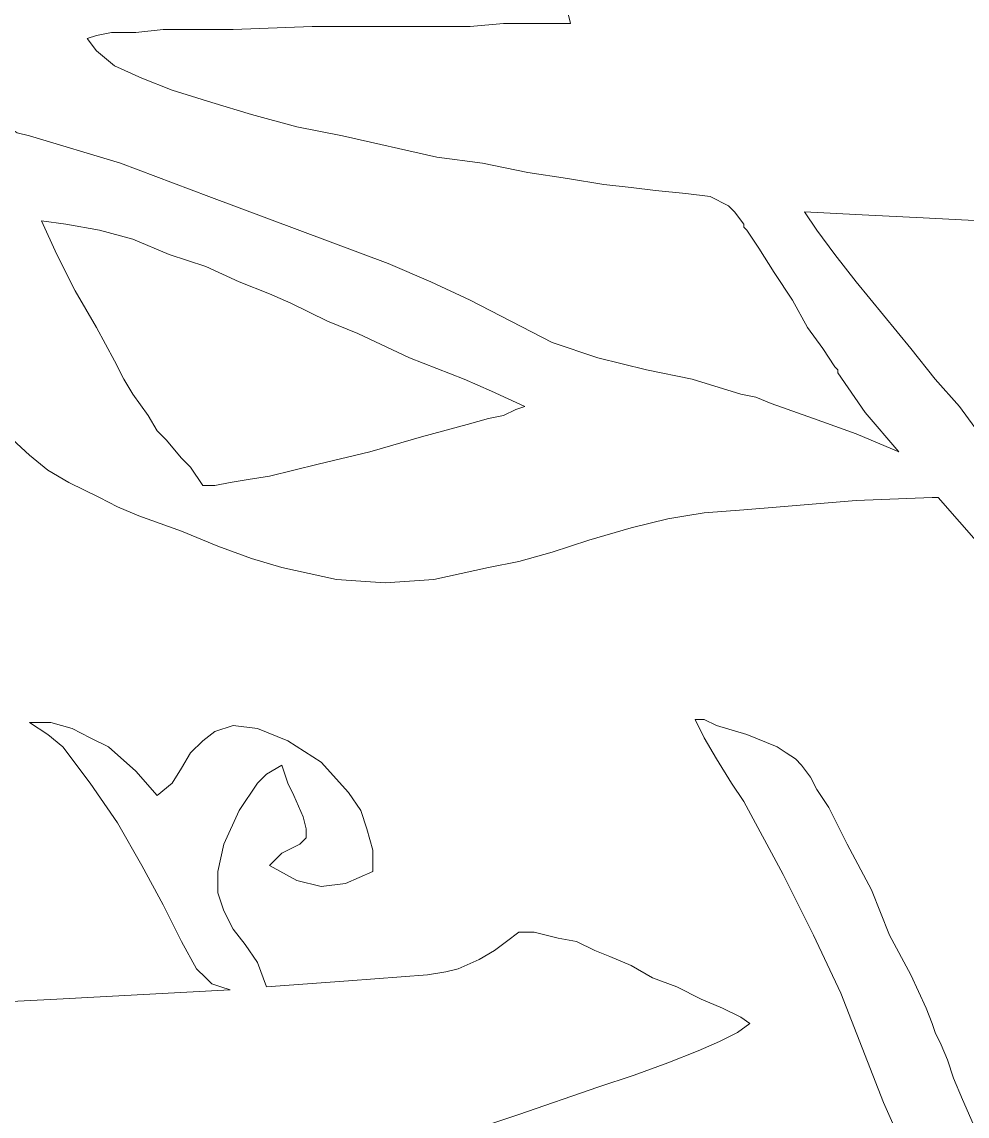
# Model space of a CAD drawing. Header units: centimetres. Extents: x -51 to 51, y -37 to 37.
# Drawn here: x -7.34 to 0.89, y -8.39 to 1.12 of the extents above; entities that cross this region are included whole.
import ezdxf

# ---------------------------------------------------------------- set-up
doc = ezdxf.new("R2010")
doc.units = ezdxf.units.CM
doc.header["$MEASUREMENT"] = 0
doc.layers.add('Layer 1', color=7, linetype='Continuous')

msp = doc.modelspace()

# ---------------------------------------------------------------- linework, layer by layer
at = {"layer": 'Layer 1', "lineweight": 9}
for points, knots in [([(-2.56402, 1.11041), (-2.56402, 1.11041), (-2.59045, 1.21616), (-2.59045, 1.21616), (-2.59045, 1.21616), (-2.59045, 1.21616), (-2.61689, 1.40121), (-2.61689, 1.40121), (-2.61689, 1.40121), (-2.61689, 1.40121), (-2.66976, 1.58627), (-2.66976, 1.58627), (-2.66976, 1.58627), (-2.66976, 1.58627), (-2.74907, 1.79776), (-2.74907, 1.79776), (-2.74907, 1.79776), (-2.74907, 1.79776), (-2.85482, 2.00925), (-2.85482, 2.00925), (-2.85482, 2.00925), (-2.85482, 2.00925), (-2.93413, 2.22074), (-2.93413, 2.22074), (-2.93413, 2.22074), (-2.93413, 2.22074), (-3.01344, 2.37936), (-3.01344, 2.37936), (-3.01344, 2.37936), (-3.01344, 2.37936), (-3.09274, 2.51154), (-3.09274, 2.51154)], [0, 0, 0, 0, 0.1111111, 0.1111111, 0.1111111, 0.1111111, 0.2222222, 0.2222222, 0.2222222, 0.2222222, 0.3333333, 0.3333333, 0.3333333, 0.3333333, 0.4444444, 0.4444444, 0.4444444, 0.4444444, 0.5555556, 0.5555556, 0.5555556, 0.5555556, 0.6666667, 0.6666667, 0.6666667, 0.6666667, 0.7777778, 0.7777778, 0.7777778, 0.7777778, 1, 1, 1, 1]), ([(-6.76742, 0.97823), (-6.76742, 0.97823), (-6.68811, 1.00466), (-6.68811, 1.00466), (-6.68811, 1.00466), (-6.68811, 1.00466), (-6.55592, 1.0311), (-6.55592, 1.0311), (-6.55592, 1.0311), (-6.55592, 1.0311), (-6.34443, 1.0311), (-6.34443, 1.0311), (-6.34443, 1.0311), (-6.34443, 1.0311), (-6.1065, 1.05754), (-6.1065, 1.05754), (-6.1065, 1.05754), (-6.1065, 1.05754), (-5.8157, 1.05754), (-5.8157, 1.05754), (-5.8157, 1.05754), (-5.8157, 1.05754), (-5.49846, 1.05754), (-5.49846, 1.05754), (-5.49846, 1.05754), (-5.49846, 1.05754), (-4.81112, 1.08397), (-4.81112, 1.08397), (-4.81112, 1.08397), (-4.81112, 1.08397), (-4.09733, 1.08397), (-4.09733, 1.08397), (-4.09733, 1.08397), (-4.09733, 1.08397), (-3.75366, 1.08397), (-3.75366, 1.08397), (-3.75366, 1.08397), (-3.75366, 1.08397), (-3.43642, 1.08397), (-3.43642, 1.08397), (-3.43642, 1.08397), (-3.43642, 1.08397), (-3.14562, 1.11041), (-3.14562, 1.11041), (-3.14562, 1.11041), (-3.14562, 1.11041), (-2.90769, 1.11041), (-2.90769, 1.11041), (-2.90769, 1.11041), (-2.90769, 1.11041), (-2.6962, 1.11041), (-2.6962, 1.11041), (-2.6962, 1.11041), (-2.6962, 1.11041), (-2.56402, 1.11041), (-2.56402, 1.11041)], [0, 0, 0, 0, 0.0666667, 0.0666667, 0.0666667, 0.0666667, 0.1333333, 0.1333333, 0.1333333, 0.1333333, 0.2, 0.2, 0.2, 0.2, 0.2666667, 0.2666667, 0.2666667, 0.2666667, 0.3333333, 0.3333333, 0.3333333, 0.3333333, 0.4, 0.4, 0.4, 0.4, 0.4666667, 0.4666667, 0.4666667, 0.4666667, 0.5333333, 0.5333333, 0.5333333, 0.5333333, 0.6, 0.6, 0.6, 0.6, 0.6666667, 0.6666667, 0.6666667, 0.6666667, 0.7333333, 0.7333333, 0.7333333, 0.7333333, 0.8, 0.8, 0.8, 0.8, 0.8666667, 0.8666667, 0.8666667, 0.8666667, 1, 1, 1, 1]), ([(-1.82379, -0.3436), (-1.82379, -0.3436), (-2.03529, -0.31716), (-2.03529, -0.31716), (-2.03529, -0.31716), (-2.03529, -0.31716), (-2.27321, -0.29072), (-2.27321, -0.29072), (-2.27321, -0.29072), (-2.27321, -0.29072), (-2.59045, -0.23785), (-2.59045, -0.23785), (-2.59045, -0.23785), (-2.59045, -0.23785), (-2.93413, -0.18498), (-2.93413, -0.18498), (-2.93413, -0.18498), (-2.93413, -0.18498), (-3.33067, -0.10567), (-3.33067, -0.10567), (-3.33067, -0.10567), (-3.33067, -0.10567), (-3.72722, -0.0528), (-3.72722, -0.0528), (-3.72722, -0.0528), (-3.72722, -0.0528), (-4.54675, 0.13226), (-4.54675, 0.13226), (-4.54675, 0.13226), (-4.54675, 0.13226), (-4.9433, 0.21157), (-4.9433, 0.21157), (-4.9433, 0.21157), (-4.9433, 0.21157), (-5.33985, 0.31732), (-5.33985, 0.31732), (-5.33985, 0.31732), (-5.33985, 0.31732), (-5.68352, 0.42306), (-5.68352, 0.42306), (-5.68352, 0.42306), (-5.68352, 0.42306), (-6.02719, 0.52881), (-6.02719, 0.52881), (-6.02719, 0.52881), (-6.02719, 0.52881), (-6.29156, 0.63455), (-6.29156, 0.63455), (-6.29156, 0.63455), (-6.29156, 0.63455), (-6.52949, 0.7403), (-6.52949, 0.7403), (-6.52949, 0.7403), (-6.52949, 0.7403), (-6.68811, 0.87248), (-6.68811, 0.87248), (-6.68811, 0.87248), (-6.68811, 0.87248), (-6.76742, 0.97823), (-6.76742, 0.97823)], [0, 0, 0, 0, 0.0625, 0.0625, 0.0625, 0.0625, 0.125, 0.125, 0.125, 0.125, 0.1875, 0.1875, 0.1875, 0.1875, 0.25, 0.25, 0.25, 0.25, 0.3125, 0.3125, 0.3125, 0.3125, 0.375, 0.375, 0.375, 0.375, 0.4375, 0.4375, 0.4375, 0.4375, 0.5, 0.5, 0.5, 0.5, 0.5625, 0.5625, 0.5625, 0.5625, 0.625, 0.625, 0.625, 0.625, 0.6875, 0.6875, 0.6875, 0.6875, 0.75, 0.75, 0.75, 0.75, 0.8125, 0.8125, 0.8125, 0.8125, 0.875, 0.875, 0.875, 0.875, 1, 1, 1, 1]), ([(-7.69269, 0.76674), (-7.69269, 0.76674), (-7.63982, 0.52881), (-7.63982, 0.52881), (-7.63982, 0.52881), (-7.63982, 0.52881), (-7.56051, 0.34375), (-7.56051, 0.34375), (-7.56051, 0.34375), (-7.56051, 0.34375), (-7.45476, 0.21157), (-7.45476, 0.21157), (-7.45476, 0.21157), (-7.45476, 0.21157), (-7.37545, 0.1587), (-7.37545, 0.1587), (-7.37545, 0.1587), (-7.37545, 0.1587), (-7.26971, 0.13226), (-7.26971, 0.13226)], [0, 0, 0, 0, 0.1666667, 0.1666667, 0.1666667, 0.1666667, 0.3333333, 0.3333333, 0.3333333, 0.3333333, 0.5, 0.5, 0.5, 0.5, 0.6666667, 0.6666667, 0.6666667, 0.6666667, 1, 1, 1, 1]), ([(-7.26971, 0.13226), (-7.26971, 0.13226), (-6.47661, -0.10567), (-6.47661, -0.10567), (-6.47661, -0.10567), (-6.47661, -0.10567), (-5.70996, -0.39647), (-5.70996, -0.39647), (-5.70996, -0.39647), (-5.70996, -0.39647), (-4.1502, -0.97807), (-4.1502, -0.97807)], [0, 0, 0, 0, 0.25, 0.25, 0.25, 0.25, 0.5, 0.5, 0.5, 0.5, 1, 1, 1, 1]), ([(-1.05714, -0.6344), (-1.05714, -0.6344), (-1.13645, -0.52865), (-1.13645, -0.52865), (-1.13645, -0.52865), (-1.13645, -0.52865), (-1.18932, -0.47578), (-1.18932, -0.47578), (-1.18932, -0.47578), (-1.18932, -0.47578), (-1.34794, -0.39647), (-1.34794, -0.39647), (-1.34794, -0.39647), (-1.34794, -0.39647), (-1.55943, -0.37003), (-1.55943, -0.37003), (-1.55943, -0.37003), (-1.55943, -0.37003), (-1.82379, -0.3436), (-1.82379, -0.3436)], [0, 0, 0, 0, 0.1666667, 0.1666667, 0.1666667, 0.1666667, 0.3333333, 0.3333333, 0.3333333, 0.3333333, 0.5, 0.5, 0.5, 0.5, 0.6666667, 0.6666667, 0.6666667, 0.6666667, 1, 1, 1, 1]), ([(1.5072, -0.60796), (1.5072, -0.60796), (1.00491, -0.60796), (1.00491, -0.60796), (1.00491, -0.60796), (1.00491, -0.60796), (0.50262, -0.58153), (0.50262, -0.58153), (0.50262, -0.58153), (0.50262, -0.58153), (-0.02611, -0.55509), (-0.02611, -0.55509), (-0.02611, -0.55509), (-0.02611, -0.55509), (-0.52841, -0.52865), (-0.52841, -0.52865)], [0, 0, 0, 0, 0.2, 0.2, 0.2, 0.2, 0.4, 0.4, 0.4, 0.4, 0.6, 0.6, 0.6, 0.6, 1, 1, 1, 1]), ([(-0.52841, -0.52865), (-0.52841, -0.52865), (-0.42266, -0.68727), (-0.42266, -0.68727), (-0.42266, -0.68727), (-0.42266, -0.68727), (-0.26404, -0.89876), (-0.26404, -0.89876), (-0.26404, -0.89876), (-0.26404, -0.89876), (-0.07899, -1.13669), (-0.07899, -1.13669), (-0.07899, -1.13669), (-0.07899, -1.13669), (0.15894, -1.42749), (0.15894, -1.42749), (0.15894, -1.42749), (0.15894, -1.42749), (0.39687, -1.71829), (0.39687, -1.71829), (0.39687, -1.71829), (0.39687, -1.71829), (0.60836, -1.98266), (0.60836, -1.98266), (0.60836, -1.98266), (0.60836, -1.98266), (0.81985, -2.22059), (0.81985, -2.22059), (0.81985, -2.22059), (0.81985, -2.22059), (0.95204, -2.40564), (0.95204, -2.40564)], [0, 0, 0, 0, 0.1111111, 0.1111111, 0.1111111, 0.1111111, 0.2222222, 0.2222222, 0.2222222, 0.2222222, 0.3333333, 0.3333333, 0.3333333, 0.3333333, 0.4444444, 0.4444444, 0.4444444, 0.4444444, 0.5555556, 0.5555556, 0.5555556, 0.5555556, 0.6666667, 0.6666667, 0.6666667, 0.6666667, 0.7777778, 0.7777778, 0.7777778, 0.7777778, 1, 1, 1, 1]), ([(-7.16396, -0.60796), (-7.16396, -0.60796), (-6.95247, -0.6344), (-6.95247, -0.6344), (-6.95247, -0.6344), (-6.95247, -0.6344), (-6.66167, -0.68727), (-6.66167, -0.68727), (-6.66167, -0.68727), (-6.66167, -0.68727), (-6.37087, -0.76658), (-6.37087, -0.76658), (-6.37087, -0.76658), (-6.37087, -0.76658), (-6.05363, -0.89876), (-6.05363, -0.89876), (-6.05363, -0.89876), (-6.05363, -0.89876), (-5.73639, -1.00451), (-5.73639, -1.00451), (-5.73639, -1.00451), (-5.73639, -1.00451), (-5.44559, -1.13669), (-5.44559, -1.13669), (-5.44559, -1.13669), (-5.44559, -1.13669), (-5.18123, -1.24244), (-5.18123, -1.24244), (-5.18123, -1.24244), (-5.18123, -1.24244), (-4.99617, -1.32175), (-4.99617, -1.32175)], [0, 0, 0, 0, 0.1111111, 0.1111111, 0.1111111, 0.1111111, 0.2222222, 0.2222222, 0.2222222, 0.2222222, 0.3333333, 0.3333333, 0.3333333, 0.3333333, 0.4444444, 0.4444444, 0.4444444, 0.4444444, 0.5555556, 0.5555556, 0.5555556, 0.5555556, 0.6666667, 0.6666667, 0.6666667, 0.6666667, 0.7777778, 0.7777778, 0.7777778, 0.7777778, 1, 1, 1, 1]), ([(-6.52949, -1.82404), (-6.52949, -1.82404), (-6.68811, -1.53324), (-6.68811, -1.53324), (-6.68811, -1.53324), (-6.68811, -1.53324), (-6.87316, -1.216), (-6.87316, -1.216), (-6.87316, -1.216), (-6.87316, -1.216), (-7.03178, -0.89876), (-7.03178, -0.89876), (-7.03178, -0.89876), (-7.03178, -0.89876), (-7.16396, -0.60796), (-7.16396, -0.60796)], [0, 0, 0, 0, 0.2, 0.2, 0.2, 0.2, 0.4, 0.4, 0.4, 0.4, 0.6, 0.6, 0.6, 0.6, 1, 1, 1, 1]), ([(-0.2376, -1.92979), (-0.2376, -1.92979), (-0.2376, -1.90335), (-0.2376, -1.90335), (-0.2376, -1.90335), (-0.2376, -1.90335), (-0.26404, -1.87691), (-0.26404, -1.87691), (-0.26404, -1.87691), (-0.26404, -1.87691), (-0.36979, -1.71829), (-0.36979, -1.71829), (-0.36979, -1.71829), (-0.36979, -1.71829), (-0.50197, -1.53324), (-0.50197, -1.53324), (-0.50197, -1.53324), (-0.50197, -1.53324), (-0.63415, -1.29531), (-0.63415, -1.29531), (-0.63415, -1.29531), (-0.63415, -1.29531), (-0.79277, -1.05738), (-0.79277, -1.05738), (-0.79277, -1.05738), (-0.79277, -1.05738), (-0.92495, -0.84589), (-0.92495, -0.84589), (-0.92495, -0.84589), (-0.92495, -0.84589), (-1.0307, -0.68727), (-1.0307, -0.68727), (-1.0307, -0.68727), (-1.0307, -0.68727), (-1.05714, -0.66083), (-1.05714, -0.66083), (-1.05714, -0.66083), (-1.05714, -0.66083), (-1.05714, -0.6344), (-1.05714, -0.6344)], [0, 0, 0, 0, 0.0909091, 0.0909091, 0.0909091, 0.0909091, 0.1818182, 0.1818182, 0.1818182, 0.1818182, 0.2727273, 0.2727273, 0.2727273, 0.2727273, 0.3636364, 0.3636364, 0.3636364, 0.3636364, 0.4545455, 0.4545455, 0.4545455, 0.4545455, 0.5454545, 0.5454545, 0.5454545, 0.5454545, 0.6363636, 0.6363636, 0.6363636, 0.6363636, 0.7272727, 0.7272727, 0.7272727, 0.7272727, 0.8181818, 0.8181818, 0.8181818, 0.8181818, 1, 1, 1, 1]), ([(-4.1502, -0.97807), (-4.1502, -0.97807), (-3.78009, -1.13669), (-3.78009, -1.13669), (-3.78009, -1.13669), (-3.78009, -1.13669), (-3.43642, -1.29531), (-3.43642, -1.29531), (-3.43642, -1.29531), (-3.43642, -1.29531), (-2.72263, -1.66542), (-2.72263, -1.66542)], [0, 0, 0, 0, 0.25, 0.25, 0.25, 0.25, 0.5, 0.5, 0.5, 0.5, 1, 1, 1, 1]), ([(-4.99617, -1.32175), (-4.99617, -1.32175), (-4.67893, -1.48037), (-4.67893, -1.48037), (-4.67893, -1.48037), (-4.67893, -1.48037), (-4.41457, -1.58611), (-4.41457, -1.58611), (-4.41457, -1.58611), (-4.41457, -1.58611), (-3.96515, -1.7976), (-3.96515, -1.7976), (-3.96515, -1.7976), (-3.96515, -1.7976), (-3.48929, -1.98266), (-3.48929, -1.98266), (-3.48929, -1.98266), (-3.48929, -1.98266), (-3.25136, -2.0884), (-3.25136, -2.0884), (-3.25136, -2.0884), (-3.25136, -2.0884), (-2.96056, -2.22059), (-2.96056, -2.22059)], [0, 0, 0, 0, 0.1428571, 0.1428571, 0.1428571, 0.1428571, 0.2857143, 0.2857143, 0.2857143, 0.2857143, 0.4285714, 0.4285714, 0.4285714, 0.4285714, 0.5714286, 0.5714286, 0.5714286, 0.5714286, 0.7142857, 0.7142857, 0.7142857, 0.7142857, 1, 1, 1, 1]), ([(-2.72263, -1.66542), (-2.72263, -1.66542), (-2.32609, -1.7976), (-2.32609, -1.7976), (-2.32609, -1.7976), (-2.32609, -1.7976), (-1.9031, -1.90335), (-1.9031, -1.90335), (-1.9031, -1.90335), (-1.9031, -1.90335), (-1.50656, -1.98266), (-1.50656, -1.98266), (-1.50656, -1.98266), (-1.50656, -1.98266), (-1.08357, -2.11484), (-1.08357, -2.11484)], [0, 0, 0, 0, 0.2, 0.2, 0.2, 0.2, 0.4, 0.4, 0.4, 0.4, 0.6, 0.6, 0.6, 0.6, 1, 1, 1, 1]), ([(-5.76283, -2.90794), (-5.76283, -2.90794), (-5.86858, -2.74932), (-5.86858, -2.74932), (-5.86858, -2.74932), (-5.86858, -2.74932), (-5.94788, -2.67001), (-5.94788, -2.67001), (-5.94788, -2.67001), (-5.94788, -2.67001), (-6.08007, -2.51139), (-6.08007, -2.51139), (-6.08007, -2.51139), (-6.08007, -2.51139), (-6.15938, -2.43208), (-6.15938, -2.43208), (-6.15938, -2.43208), (-6.15938, -2.43208), (-6.23869, -2.2999), (-6.23869, -2.2999), (-6.23869, -2.2999), (-6.23869, -2.2999), (-6.37087, -2.11484), (-6.37087, -2.11484), (-6.37087, -2.11484), (-6.37087, -2.11484), (-6.45018, -1.98266), (-6.45018, -1.98266), (-6.45018, -1.98266), (-6.45018, -1.98266), (-6.52949, -1.82404), (-6.52949, -1.82404)], [0, 0, 0, 0, 0.1111111, 0.1111111, 0.1111111, 0.1111111, 0.2222222, 0.2222222, 0.2222222, 0.2222222, 0.3333333, 0.3333333, 0.3333333, 0.3333333, 0.4444444, 0.4444444, 0.4444444, 0.4444444, 0.5555556, 0.5555556, 0.5555556, 0.5555556, 0.6666667, 0.6666667, 0.6666667, 0.6666667, 0.7777778, 0.7777778, 0.7777778, 0.7777778, 1, 1, 1, 1]), ([(0.29112, -2.61713), (0.29112, -2.61713), (0.00032, -2.27346), (0.00032, -2.27346), (0.00032, -2.27346), (0.00032, -2.27346), (-0.2376, -1.92979), (-0.2376, -1.92979)], [0, 0, 0, 0, 0.3333333, 0.3333333, 0.3333333, 0.3333333, 1, 1, 1, 1]), ([(-6.318, -3.1723), (-6.318, -3.1723), (-6.50305, -3.09299), (-6.50305, -3.09299), (-6.50305, -3.09299), (-6.50305, -3.09299), (-6.66167, -3.01368), (-6.66167, -3.01368), (-6.66167, -3.01368), (-6.66167, -3.01368), (-6.92603, -2.8815), (-6.92603, -2.8815), (-6.92603, -2.8815), (-6.92603, -2.8815), (-7.11109, -2.77575), (-7.11109, -2.77575), (-7.11109, -2.77575), (-7.11109, -2.77575), (-7.26971, -2.64357), (-7.26971, -2.64357), (-7.26971, -2.64357), (-7.26971, -2.64357), (-7.53407, -2.40564), (-7.53407, -2.40564), (-7.53407, -2.40564), (-7.53407, -2.40564), (-7.69269, -2.27346), (-7.69269, -2.27346), (-7.69269, -2.27346), (-7.69269, -2.27346), (-7.90418, -2.11484), (-7.90418, -2.11484)], [0, 0, 0, 0, 0.1111111, 0.1111111, 0.1111111, 0.1111111, 0.2222222, 0.2222222, 0.2222222, 0.2222222, 0.3333333, 0.3333333, 0.3333333, 0.3333333, 0.4444444, 0.4444444, 0.4444444, 0.4444444, 0.5555556, 0.5555556, 0.5555556, 0.5555556, 0.6666667, 0.6666667, 0.6666667, 0.6666667, 0.7777778, 0.7777778, 0.7777778, 0.7777778, 1, 1, 1, 1]), ([(-1.08357, -2.11484), (-1.08357, -2.11484), (-0.95139, -2.14128), (-0.95139, -2.14128), (-0.95139, -2.14128), (-0.95139, -2.14128), (-0.81921, -2.19415), (-0.81921, -2.19415), (-0.81921, -2.19415), (-0.81921, -2.19415), (-0.4491, -2.32633), (-0.4491, -2.32633), (-0.4491, -2.32633), (-0.4491, -2.32633), (-0.07899, -2.45852), (-0.07899, -2.45852), (-0.07899, -2.45852), (-0.07899, -2.45852), (0.29112, -2.61713), (0.29112, -2.61713)], [0, 0, 0, 0, 0.1666667, 0.1666667, 0.1666667, 0.1666667, 0.3333333, 0.3333333, 0.3333333, 0.3333333, 0.5, 0.5, 0.5, 0.5, 0.6666667, 0.6666667, 0.6666667, 0.6666667, 1, 1, 1, 1]), ([(-2.96056, -2.22059), (-2.96056, -2.22059), (-3.03987, -2.24702), (-3.03987, -2.24702), (-3.03987, -2.24702), (-3.03987, -2.24702), (-3.14562, -2.2999), (-3.14562, -2.2999), (-3.14562, -2.2999), (-3.14562, -2.2999), (-3.2778, -2.32633), (-3.2778, -2.32633), (-3.2778, -2.32633), (-3.2778, -2.32633), (-3.46286, -2.37921), (-3.46286, -2.37921), (-3.46286, -2.37921), (-3.46286, -2.37921), (-3.8594, -2.48495), (-3.8594, -2.48495), (-3.8594, -2.48495), (-3.8594, -2.48495), (-4.30882, -2.61713), (-4.30882, -2.61713), (-4.30882, -2.61713), (-4.30882, -2.61713), (-4.75824, -2.72288), (-4.75824, -2.72288), (-4.75824, -2.72288), (-4.75824, -2.72288), (-5.18123, -2.82863), (-5.18123, -2.82863), (-5.18123, -2.82863), (-5.18123, -2.82863), (-5.36628, -2.85506), (-5.36628, -2.85506), (-5.36628, -2.85506), (-5.36628, -2.85506), (-5.5249, -2.8815), (-5.5249, -2.8815), (-5.5249, -2.8815), (-5.5249, -2.8815), (-5.65708, -2.90794), (-5.65708, -2.90794), (-5.65708, -2.90794), (-5.65708, -2.90794), (-5.76283, -2.90794), (-5.76283, -2.90794)], [0, 0, 0, 0, 0.0769231, 0.0769231, 0.0769231, 0.0769231, 0.1538462, 0.1538462, 0.1538462, 0.1538462, 0.2307692, 0.2307692, 0.2307692, 0.2307692, 0.3076923, 0.3076923, 0.3076923, 0.3076923, 0.3846154, 0.3846154, 0.3846154, 0.3846154, 0.4615385, 0.4615385, 0.4615385, 0.4615385, 0.5384615, 0.5384615, 0.5384615, 0.5384615, 0.6153846, 0.6153846, 0.6153846, 0.6153846, 0.6923077, 0.6923077, 0.6923077, 0.6923077, 0.7692308, 0.7692308, 0.7692308, 0.7692308, 0.8461538, 0.8461538, 0.8461538, 0.8461538, 1, 1, 1, 1]), ([(0.58193, -3.01368), (0.58193, -3.01368), (-0.07899, -3.04012), (-0.07899, -3.04012), (-0.07899, -3.04012), (-0.07899, -3.04012), (-0.7399, -3.09299), (-0.7399, -3.09299)], [0, 0, 0, 0, 0.3333333, 0.3333333, 0.3333333, 0.3333333, 1, 1, 1, 1]), ([(0.6348, -3.01368), (0.6348, -3.01368), (0.60836, -3.01368), (0.60836, -3.01368), (0.60836, -3.01368), (0.60836, -3.01368), (0.58193, -3.01368), (0.58193, -3.01368)], [0, 0, 0, 0, 0.3333333, 0.3333333, 0.3333333, 0.3333333, 1, 1, 1, 1]), ([(2.8819, -5.15504), (2.8819, -5.15504), (2.64397, -4.99642), (2.64397, -4.99642), (2.64397, -4.99642), (2.64397, -4.99642), (2.35317, -4.78493), (2.35317, -4.78493), (2.35317, -4.78493), (2.35317, -4.78493), (2.08881, -4.52056), (2.08881, -4.52056), (2.08881, -4.52056), (2.08881, -4.52056), (1.798, -4.2562), (1.798, -4.2562), (1.798, -4.2562), (1.798, -4.2562), (1.18997, -3.64816), (1.18997, -3.64816), (1.18997, -3.64816), (1.18997, -3.64816), (0.6348, -3.01368), (0.6348, -3.01368)], [0, 0, 0, 0, 0.1428571, 0.1428571, 0.1428571, 0.1428571, 0.2857143, 0.2857143, 0.2857143, 0.2857143, 0.4285714, 0.4285714, 0.4285714, 0.4285714, 0.5714286, 0.5714286, 0.5714286, 0.5714286, 0.7142857, 0.7142857, 0.7142857, 0.7142857, 1, 1, 1, 1]), ([(-0.7399, -3.09299), (-0.7399, -3.09299), (-1.05714, -3.11943), (-1.05714, -3.11943), (-1.05714, -3.11943), (-1.05714, -3.11943), (-1.40081, -3.14586), (-1.40081, -3.14586)], [0, 0, 0, 0, 0.3333333, 0.3333333, 0.3333333, 0.3333333, 1, 1, 1, 1]), ([(-2.03529, -3.27805), (-2.03529, -3.27805), (-2.4054, -3.38379), (-2.4054, -3.38379), (-2.4054, -3.38379), (-2.4054, -3.38379), (-2.72263, -3.48954), (-2.72263, -3.48954), (-2.72263, -3.48954), (-2.72263, -3.48954), (-3.01344, -3.56885), (-3.01344, -3.56885), (-3.01344, -3.56885), (-3.01344, -3.56885), (-3.2778, -3.62172), (-3.2778, -3.62172), (-3.2778, -3.62172), (-3.2778, -3.62172), (-3.75366, -3.72747), (-3.75366, -3.72747), (-3.75366, -3.72747), (-3.75366, -3.72747), (-4.17664, -3.7539), (-4.17664, -3.7539), (-4.17664, -3.7539), (-4.17664, -3.7539), (-4.59962, -3.72747), (-4.59962, -3.72747), (-4.59962, -3.72747), (-4.59962, -3.72747), (-5.07548, -3.62172), (-5.07548, -3.62172), (-5.07548, -3.62172), (-5.07548, -3.62172), (-5.33985, -3.54241), (-5.33985, -3.54241), (-5.33985, -3.54241), (-5.33985, -3.54241), (-5.63065, -3.43667), (-5.63065, -3.43667), (-5.63065, -3.43667), (-5.63065, -3.43667), (-5.94788, -3.30448), (-5.94788, -3.30448), (-5.94788, -3.30448), (-5.94788, -3.30448), (-6.318, -3.1723), (-6.318, -3.1723)], [0, 0, 0, 0, 0.0769231, 0.0769231, 0.0769231, 0.0769231, 0.1538462, 0.1538462, 0.1538462, 0.1538462, 0.2307692, 0.2307692, 0.2307692, 0.2307692, 0.3076923, 0.3076923, 0.3076923, 0.3076923, 0.3846154, 0.3846154, 0.3846154, 0.3846154, 0.4615385, 0.4615385, 0.4615385, 0.4615385, 0.5384615, 0.5384615, 0.5384615, 0.5384615, 0.6153846, 0.6153846, 0.6153846, 0.6153846, 0.6923077, 0.6923077, 0.6923077, 0.6923077, 0.7692308, 0.7692308, 0.7692308, 0.7692308, 0.8461538, 0.8461538, 0.8461538, 0.8461538, 1, 1, 1, 1]), ([(-1.40081, -3.14586), (-1.40081, -3.14586), (-1.55943, -3.1723), (-1.55943, -3.1723), (-1.55943, -3.1723), (-1.55943, -3.1723), (-1.71805, -3.19874), (-1.71805, -3.19874)], [0, 0, 0, 0, 0.3333333, 0.3333333, 0.3333333, 0.3333333, 1, 1, 1, 1]), ([(-1.05714, -5.65733), (-1.05714, -5.65733), (-1.16288, -5.49871), (-1.16288, -5.49871), (-1.16288, -5.49871), (-1.16288, -5.49871), (-1.29506, -5.28722), (-1.29506, -5.28722), (-1.29506, -5.28722), (-1.29506, -5.28722), (-1.40081, -5.10216), (-1.40081, -5.10216), (-1.40081, -5.10216), (-1.40081, -5.10216), (-1.48012, -4.94354), (-1.48012, -4.94354)], [0, 0, 0, 0, 0.2, 0.2, 0.2, 0.2, 0.4, 0.4, 0.4, 0.4, 0.6, 0.6, 0.6, 0.6, 1, 1, 1, 1]), ([(-1.48012, -4.94354), (-1.48012, -4.94354), (-1.40081, -4.94354), (-1.40081, -4.94354), (-1.40081, -4.94354), (-1.40081, -4.94354), (-1.29506, -4.99642), (-1.29506, -4.99642), (-1.29506, -4.99642), (-1.29506, -4.99642), (-1.0307, -5.07573), (-1.0307, -5.07573), (-1.0307, -5.07573), (-1.0307, -5.07573), (-0.76633, -5.18147), (-0.76633, -5.18147), (-0.76633, -5.18147), (-0.76633, -5.18147), (-0.68702, -5.23435), (-0.68702, -5.23435), (-0.68702, -5.23435), (-0.68702, -5.23435), (-0.60772, -5.28722), (-0.60772, -5.28722)], [0, 0, 0, 0, 0.1428571, 0.1428571, 0.1428571, 0.1428571, 0.2857143, 0.2857143, 0.2857143, 0.2857143, 0.4285714, 0.4285714, 0.4285714, 0.4285714, 0.5714286, 0.5714286, 0.5714286, 0.5714286, 0.7142857, 0.7142857, 0.7142857, 0.7142857, 1, 1, 1, 1]), ([(-5.68352, -7.24352), (-5.68352, -7.24352), (-5.73639, -7.19065), (-5.73639, -7.19065), (-5.73639, -7.19065), (-5.73639, -7.19065), (-5.8157, -7.11134), (-5.8157, -7.11134), (-5.8157, -7.11134), (-5.8157, -7.11134), (-5.94788, -6.87341), (-5.94788, -6.87341), (-5.94788, -6.87341), (-5.94788, -6.87341), (-6.1065, -6.55617), (-6.1065, -6.55617), (-6.1065, -6.55617), (-6.1065, -6.55617), (-6.29156, -6.2125), (-6.29156, -6.2125), (-6.29156, -6.2125), (-6.29156, -6.2125), (-6.50305, -5.84239), (-6.50305, -5.84239), (-6.50305, -5.84239), (-6.50305, -5.84239), (-6.74098, -5.49871), (-6.74098, -5.49871), (-6.74098, -5.49871), (-6.74098, -5.49871), (-6.97891, -5.18147), (-6.97891, -5.18147), (-6.97891, -5.18147), (-6.97891, -5.18147), (-7.11109, -5.07573), (-7.11109, -5.07573), (-7.11109, -5.07573), (-7.11109, -5.07573), (-7.26971, -4.96998), (-7.26971, -4.96998)], [0, 0, 0, 0, 0.0909091, 0.0909091, 0.0909091, 0.0909091, 0.1818182, 0.1818182, 0.1818182, 0.1818182, 0.2727273, 0.2727273, 0.2727273, 0.2727273, 0.3636364, 0.3636364, 0.3636364, 0.3636364, 0.4545455, 0.4545455, 0.4545455, 0.4545455, 0.5454545, 0.5454545, 0.5454545, 0.5454545, 0.6363636, 0.6363636, 0.6363636, 0.6363636, 0.7272727, 0.7272727, 0.7272727, 0.7272727, 0.8181818, 0.8181818, 0.8181818, 0.8181818, 1, 1, 1, 1]), ([(-7.26971, -4.96998), (-7.26971, -4.96998), (-7.08465, -4.96998), (-7.08465, -4.96998), (-7.08465, -4.96998), (-7.08465, -4.96998), (-6.8996, -5.02285), (-6.8996, -5.02285), (-6.8996, -5.02285), (-6.8996, -5.02285), (-6.74098, -5.10216), (-6.74098, -5.10216), (-6.74098, -5.10216), (-6.74098, -5.10216), (-6.58236, -5.18147), (-6.58236, -5.18147), (-6.58236, -5.18147), (-6.58236, -5.18147), (-6.34443, -5.39296), (-6.34443, -5.39296), (-6.34443, -5.39296), (-6.34443, -5.39296), (-6.15938, -5.60446), (-6.15938, -5.60446)], [0, 0, 0, 0, 0.1428571, 0.1428571, 0.1428571, 0.1428571, 0.2857143, 0.2857143, 0.2857143, 0.2857143, 0.4285714, 0.4285714, 0.4285714, 0.4285714, 0.5714286, 0.5714286, 0.5714286, 0.5714286, 0.7142857, 0.7142857, 0.7142857, 0.7142857, 1, 1, 1, 1]), ([(-6.15938, -5.60446), (-6.15938, -5.60446), (-6.02719, -5.49871), (-6.02719, -5.49871), (-6.02719, -5.49871), (-6.02719, -5.49871), (-5.94788, -5.36653), (-5.94788, -5.36653), (-5.94788, -5.36653), (-5.94788, -5.36653), (-5.86858, -5.23435), (-5.86858, -5.23435), (-5.86858, -5.23435), (-5.86858, -5.23435), (-5.76283, -5.1286), (-5.76283, -5.1286), (-5.76283, -5.1286), (-5.76283, -5.1286), (-5.65708, -5.04929), (-5.65708, -5.04929), (-5.65708, -5.04929), (-5.65708, -5.04929), (-5.49846, -4.99642), (-5.49846, -4.99642), (-5.49846, -4.99642), (-5.49846, -4.99642), (-5.28697, -5.02285), (-5.28697, -5.02285), (-5.28697, -5.02285), (-5.28697, -5.02285), (-5.02261, -5.1286), (-5.02261, -5.1286)], [0, 0, 0, 0, 0.1111111, 0.1111111, 0.1111111, 0.1111111, 0.2222222, 0.2222222, 0.2222222, 0.2222222, 0.3333333, 0.3333333, 0.3333333, 0.3333333, 0.4444444, 0.4444444, 0.4444444, 0.4444444, 0.5555556, 0.5555556, 0.5555556, 0.5555556, 0.6666667, 0.6666667, 0.6666667, 0.6666667, 0.7777778, 0.7777778, 0.7777778, 0.7777778, 1, 1, 1, 1]), ([(-5.02261, -5.1286), (-5.02261, -5.1286), (-4.73181, -5.31366), (-4.73181, -5.31366), (-4.73181, -5.31366), (-4.73181, -5.31366), (-4.49388, -5.57802), (-4.49388, -5.57802), (-4.49388, -5.57802), (-4.49388, -5.57802), (-4.38813, -5.73664), (-4.38813, -5.73664), (-4.38813, -5.73664), (-4.38813, -5.73664), (-4.33526, -5.89526), (-4.33526, -5.89526), (-4.33526, -5.89526), (-4.33526, -5.89526), (-4.28239, -6.08031), (-4.28239, -6.08031), (-4.28239, -6.08031), (-4.28239, -6.08031), (-4.28239, -6.26537), (-4.28239, -6.26537)], [0, 0, 0, 0, 0.1428571, 0.1428571, 0.1428571, 0.1428571, 0.2857143, 0.2857143, 0.2857143, 0.2857143, 0.4285714, 0.4285714, 0.4285714, 0.4285714, 0.5714286, 0.5714286, 0.5714286, 0.5714286, 0.7142857, 0.7142857, 0.7142857, 0.7142857, 1, 1, 1, 1]), ([(-0.60772, -5.28722), (-0.60772, -5.28722), (-0.55484, -5.34009), (-0.55484, -5.34009), (-0.55484, -5.34009), (-0.55484, -5.34009), (-0.47553, -5.44584), (-0.47553, -5.44584), (-0.47553, -5.44584), (-0.47553, -5.44584), (-0.42266, -5.55158), (-0.42266, -5.55158), (-0.42266, -5.55158), (-0.42266, -5.55158), (-0.31691, -5.7102), (-0.31691, -5.7102), (-0.31691, -5.7102), (-0.31691, -5.7102), (-0.1583, -6.02744), (-0.1583, -6.02744), (-0.1583, -6.02744), (-0.1583, -6.02744), (0.0532, -6.42399), (0.0532, -6.42399), (0.0532, -6.42399), (0.0532, -6.42399), (0.21182, -6.82053), (0.21182, -6.82053), (0.21182, -6.82053), (0.21182, -6.82053), (0.39687, -7.16421), (0.39687, -7.16421), (0.39687, -7.16421), (0.39687, -7.16421), (0.52905, -7.45501), (0.52905, -7.45501), (0.52905, -7.45501), (0.52905, -7.45501), (0.58193, -7.58719), (0.58193, -7.58719), (0.58193, -7.58719), (0.58193, -7.58719), (0.60836, -7.6665), (0.60836, -7.6665)], [0, 0, 0, 0, 0.0833333, 0.0833333, 0.0833333, 0.0833333, 0.1666667, 0.1666667, 0.1666667, 0.1666667, 0.25, 0.25, 0.25, 0.25, 0.3333333, 0.3333333, 0.3333333, 0.3333333, 0.4166667, 0.4166667, 0.4166667, 0.4166667, 0.5, 0.5, 0.5, 0.5, 0.5833333, 0.5833333, 0.5833333, 0.5833333, 0.6666667, 0.6666667, 0.6666667, 0.6666667, 0.75, 0.75, 0.75, 0.75, 0.8333333, 0.8333333, 0.8333333, 0.8333333, 1, 1, 1, 1]), ([(-5.07548, -5.34009), (-5.07548, -5.34009), (-5.20766, -5.4194), (-5.20766, -5.4194), (-5.20766, -5.4194), (-5.20766, -5.4194), (-5.28697, -5.49871), (-5.28697, -5.49871), (-5.28697, -5.49871), (-5.28697, -5.49871), (-5.44559, -5.73664), (-5.44559, -5.73664)], [0, 0, 0, 0, 0.25, 0.25, 0.25, 0.25, 0.5, 0.5, 0.5, 0.5, 1, 1, 1, 1]), ([(-5.18123, -6.2125), (-5.18123, -6.2125), (-5.07548, -6.10675), (-5.07548, -6.10675), (-5.07548, -6.10675), (-5.07548, -6.10675), (-4.96973, -6.05388), (-4.96973, -6.05388), (-4.96973, -6.05388), (-4.96973, -6.05388), (-4.91686, -6.02744), (-4.91686, -6.02744), (-4.91686, -6.02744), (-4.91686, -6.02744), (-4.86399, -5.97457), (-4.86399, -5.97457), (-4.86399, -5.97457), (-4.86399, -5.97457), (-4.86399, -5.89526), (-4.86399, -5.89526), (-4.86399, -5.89526), (-4.86399, -5.89526), (-4.89043, -5.78951), (-4.89043, -5.78951), (-4.89043, -5.78951), (-4.89043, -5.78951), (-4.96973, -5.60446), (-4.96973, -5.60446), (-4.96973, -5.60446), (-4.96973, -5.60446), (-5.02261, -5.49871), (-5.02261, -5.49871), (-5.02261, -5.49871), (-5.02261, -5.49871), (-5.07548, -5.34009), (-5.07548, -5.34009)], [0, 0, 0, 0, 0.1, 0.1, 0.1, 0.1, 0.2, 0.2, 0.2, 0.2, 0.3, 0.3, 0.3, 0.3, 0.4, 0.4, 0.4, 0.4, 0.5, 0.5, 0.5, 0.5, 0.6, 0.6, 0.6, 0.6, 0.7, 0.7, 0.7, 0.7, 0.8, 0.8, 0.8, 0.8, 1, 1, 1, 1]), ([(0.81985, -9.88717), (0.81985, -9.88717), (0.58193, -9.30556), (0.58193, -9.30556), (0.58193, -9.30556), (0.58193, -9.30556), (0.37043, -8.7504), (0.37043, -8.7504), (0.37043, -8.7504), (0.37043, -8.7504), (0.15894, -8.27454), (0.15894, -8.27454), (0.15894, -8.27454), (0.15894, -8.27454), (-0.02611, -7.79868), (-0.02611, -7.79868), (-0.02611, -7.79868), (-0.02611, -7.79868), (-0.21117, -7.32283), (-0.21117, -7.32283), (-0.21117, -7.32283), (-0.21117, -7.32283), (-0.4491, -6.82053), (-0.4491, -6.82053), (-0.4491, -6.82053), (-0.4491, -6.82053), (-0.71346, -6.29181), (-0.71346, -6.29181), (-0.71346, -6.29181), (-0.71346, -6.29181), (-1.05714, -5.65733), (-1.05714, -5.65733)], [0, 0, 0, 0, 0.1111111, 0.1111111, 0.1111111, 0.1111111, 0.2222222, 0.2222222, 0.2222222, 0.2222222, 0.3333333, 0.3333333, 0.3333333, 0.3333333, 0.4444444, 0.4444444, 0.4444444, 0.4444444, 0.5555556, 0.5555556, 0.5555556, 0.5555556, 0.6666667, 0.6666667, 0.6666667, 0.6666667, 0.7777778, 0.7777778, 0.7777778, 0.7777778, 1, 1, 1, 1]), ([(-5.44559, -5.73664), (-5.44559, -5.73664), (-5.57777, -6.02744), (-5.57777, -6.02744), (-5.57777, -6.02744), (-5.57777, -6.02744), (-5.63065, -6.26537), (-5.63065, -6.26537), (-5.63065, -6.26537), (-5.63065, -6.26537), (-5.63065, -6.45042), (-5.63065, -6.45042), (-5.63065, -6.45042), (-5.63065, -6.45042), (-5.57777, -6.60904), (-5.57777, -6.60904), (-5.57777, -6.60904), (-5.57777, -6.60904), (-5.49846, -6.76766), (-5.49846, -6.76766), (-5.49846, -6.76766), (-5.49846, -6.76766), (-5.39272, -6.89984), (-5.39272, -6.89984), (-5.39272, -6.89984), (-5.39272, -6.89984), (-5.28697, -7.05846), (-5.28697, -7.05846), (-5.28697, -7.05846), (-5.28697, -7.05846), (-5.20766, -7.26996), (-5.20766, -7.26996)], [0, 0, 0, 0, 0.1111111, 0.1111111, 0.1111111, 0.1111111, 0.2222222, 0.2222222, 0.2222222, 0.2222222, 0.3333333, 0.3333333, 0.3333333, 0.3333333, 0.4444444, 0.4444444, 0.4444444, 0.4444444, 0.5555556, 0.5555556, 0.5555556, 0.5555556, 0.6666667, 0.6666667, 0.6666667, 0.6666667, 0.7777778, 0.7777778, 0.7777778, 0.7777778, 1, 1, 1, 1]), ([(-4.28239, -6.26537), (-4.28239, -6.26537), (-4.52031, -6.37111), (-4.52031, -6.37111), (-4.52031, -6.37111), (-4.52031, -6.37111), (-4.73181, -6.39755), (-4.73181, -6.39755), (-4.73181, -6.39755), (-4.73181, -6.39755), (-4.9433, -6.34468), (-4.9433, -6.34468), (-4.9433, -6.34468), (-4.9433, -6.34468), (-5.18123, -6.2125), (-5.18123, -6.2125)], [0, 0, 0, 0, 0.2, 0.2, 0.2, 0.2, 0.4, 0.4, 0.4, 0.4, 0.6, 0.6, 0.6, 0.6, 1, 1, 1, 1]), ([(-3.80653, -7.16421), (-3.80653, -7.16421), (-3.64791, -7.13777), (-3.64791, -7.13777), (-3.64791, -7.13777), (-3.64791, -7.13777), (-3.54216, -7.11134), (-3.54216, -7.11134), (-3.54216, -7.11134), (-3.54216, -7.11134), (-3.35711, -7.03203), (-3.35711, -7.03203), (-3.35711, -7.03203), (-3.35711, -7.03203), (-3.22493, -6.95272), (-3.22493, -6.95272), (-3.22493, -6.95272), (-3.22493, -6.95272), (-3.11918, -6.87341), (-3.11918, -6.87341), (-3.11918, -6.87341), (-3.11918, -6.87341), (-3.01344, -6.7941), (-3.01344, -6.7941), (-3.01344, -6.7941), (-3.01344, -6.7941), (-2.88125, -6.7941), (-2.88125, -6.7941), (-2.88125, -6.7941), (-2.88125, -6.7941), (-2.66976, -6.84697), (-2.66976, -6.84697), (-2.66976, -6.84697), (-2.66976, -6.84697), (-2.51114, -6.87341), (-2.51114, -6.87341), (-2.51114, -6.87341), (-2.51114, -6.87341), (-2.35252, -6.95272), (-2.35252, -6.95272)], [0, 0, 0, 0, 0.0909091, 0.0909091, 0.0909091, 0.0909091, 0.1818182, 0.1818182, 0.1818182, 0.1818182, 0.2727273, 0.2727273, 0.2727273, 0.2727273, 0.3636364, 0.3636364, 0.3636364, 0.3636364, 0.4545455, 0.4545455, 0.4545455, 0.4545455, 0.5454545, 0.5454545, 0.5454545, 0.5454545, 0.6363636, 0.6363636, 0.6363636, 0.6363636, 0.7272727, 0.7272727, 0.7272727, 0.7272727, 0.8181818, 0.8181818, 0.8181818, 0.8181818, 1, 1, 1, 1]), ([(-2.35252, -6.95272), (-2.35252, -6.95272), (-2.22034, -7.00559), (-2.22034, -7.00559), (-2.22034, -7.00559), (-2.22034, -7.00559), (-2.03529, -7.0849), (-2.03529, -7.0849), (-2.03529, -7.0849), (-2.03529, -7.0849), (-1.85023, -7.19065), (-1.85023, -7.19065), (-1.85023, -7.19065), (-1.85023, -7.19065), (-1.63874, -7.26996), (-1.63874, -7.26996), (-1.63874, -7.26996), (-1.63874, -7.26996), (-1.42725, -7.3757), (-1.42725, -7.3757), (-1.42725, -7.3757), (-1.42725, -7.3757), (-1.24219, -7.45501), (-1.24219, -7.45501), (-1.24219, -7.45501), (-1.24219, -7.45501), (-1.08357, -7.53432), (-1.08357, -7.53432), (-1.08357, -7.53432), (-1.08357, -7.53432), (-1.00426, -7.58719), (-1.00426, -7.58719)], [0, 0, 0, 0, 0.1111111, 0.1111111, 0.1111111, 0.1111111, 0.2222222, 0.2222222, 0.2222222, 0.2222222, 0.3333333, 0.3333333, 0.3333333, 0.3333333, 0.4444444, 0.4444444, 0.4444444, 0.4444444, 0.5555556, 0.5555556, 0.5555556, 0.5555556, 0.6666667, 0.6666667, 0.6666667, 0.6666667, 0.7777778, 0.7777778, 0.7777778, 0.7777778, 1, 1, 1, 1]), ([(-5.20766, -7.26996), (-5.20766, -7.26996), (-4.49388, -7.21708), (-4.49388, -7.21708), (-4.49388, -7.21708), (-4.49388, -7.21708), (-3.80653, -7.16421), (-3.80653, -7.16421)], [0, 0, 0, 0, 0.3333333, 0.3333333, 0.3333333, 0.3333333, 1, 1, 1, 1]), ([(-11.52598, -7.58719), (-11.52598, -7.58719), (-10.8122, -7.53432), (-10.8122, -7.53432), (-10.8122, -7.53432), (-10.8122, -7.53432), (-10.07198, -7.50788), (-10.07198, -7.50788), (-10.07198, -7.50788), (-10.07198, -7.50788), (-8.5651, -7.45501), (-8.5651, -7.45501), (-8.5651, -7.45501), (-8.5651, -7.45501), (-7.03178, -7.3757), (-7.03178, -7.3757), (-7.03178, -7.3757), (-7.03178, -7.3757), (-5.5249, -7.29639), (-5.5249, -7.29639)], [0, 0, 0, 0, 0.1666667, 0.1666667, 0.1666667, 0.1666667, 0.3333333, 0.3333333, 0.3333333, 0.3333333, 0.5, 0.5, 0.5, 0.5, 0.6666667, 0.6666667, 0.6666667, 0.6666667, 1, 1, 1, 1]), ([(-5.5249, -7.29639), (-5.5249, -7.29639), (-5.60421, -7.26996), (-5.60421, -7.26996), (-5.60421, -7.26996), (-5.60421, -7.26996), (-5.68352, -7.24352), (-5.68352, -7.24352)], [0, 0, 0, 0, 0.3333333, 0.3333333, 0.3333333, 0.3333333, 1, 1, 1, 1]), ([(-1.00426, -7.58719), (-1.00426, -7.58719), (-1.11001, -7.6665), (-1.11001, -7.6665), (-1.11001, -7.6665), (-1.11001, -7.6665), (-1.26863, -7.74581), (-1.26863, -7.74581), (-1.26863, -7.74581), (-1.26863, -7.74581), (-1.45368, -7.82512), (-1.45368, -7.82512), (-1.45368, -7.82512), (-1.45368, -7.82512), (-1.71805, -7.93087), (-1.71805, -7.93087), (-1.71805, -7.93087), (-1.71805, -7.93087), (-2.00885, -8.03661), (-2.00885, -8.03661), (-2.00885, -8.03661), (-2.00885, -8.03661), (-2.32609, -8.14236), (-2.32609, -8.14236), (-2.32609, -8.14236), (-2.32609, -8.14236), (-3.01344, -8.38029), (-3.01344, -8.38029), (-3.01344, -8.38029), (-3.01344, -8.38029), (-3.72722, -8.61822), (-3.72722, -8.61822), (-3.72722, -8.61822), (-3.72722, -8.61822), (-4.41457, -8.82971), (-4.41457, -8.82971), (-4.41457, -8.82971), (-4.41457, -8.82971), (-4.70537, -8.93545), (-4.70537, -8.93545), (-4.70537, -8.93545), (-4.70537, -8.93545), (-4.96973, -9.0412), (-4.96973, -9.0412), (-4.96973, -9.0412), (-4.96973, -9.0412), (-5.20766, -9.12051), (-5.20766, -9.12051), (-5.20766, -9.12051), (-5.20766, -9.12051), (-5.39272, -9.17338), (-5.39272, -9.17338)], [0, 0, 0, 0, 0.0714286, 0.0714286, 0.0714286, 0.0714286, 0.1428571, 0.1428571, 0.1428571, 0.1428571, 0.2142857, 0.2142857, 0.2142857, 0.2142857, 0.2857143, 0.2857143, 0.2857143, 0.2857143, 0.3571429, 0.3571429, 0.3571429, 0.3571429, 0.4285714, 0.4285714, 0.4285714, 0.4285714, 0.5, 0.5, 0.5, 0.5, 0.5714286, 0.5714286, 0.5714286, 0.5714286, 0.6428571, 0.6428571, 0.6428571, 0.6428571, 0.7142857, 0.7142857, 0.7142857, 0.7142857, 0.7857143, 0.7857143, 0.7857143, 0.7857143, 0.8571429, 0.8571429, 0.8571429, 0.8571429, 1, 1, 1, 1]), ([(0.60836, -7.6665), (0.60836, -7.6665), (0.66124, -7.77225), (0.66124, -7.77225), (0.66124, -7.77225), (0.66124, -7.77225), (0.71411, -7.90443), (0.71411, -7.90443), (0.71411, -7.90443), (0.71411, -7.90443), (0.76698, -8.06305), (0.76698, -8.06305), (0.76698, -8.06305), (0.76698, -8.06305), (0.84629, -8.24811), (0.84629, -8.24811), (0.84629, -8.24811), (0.84629, -8.24811), (1.03135, -8.67109), (1.03135, -8.67109), (1.03135, -8.67109), (1.03135, -8.67109), (1.2164, -9.12051), (1.2164, -9.12051), (1.2164, -9.12051), (1.2164, -9.12051), (1.40146, -9.6228), (1.40146, -9.6228), (1.40146, -9.6228), (1.40146, -9.6228), (1.58651, -10.07222), (1.58651, -10.07222), (1.58651, -10.07222), (1.58651, -10.07222), (1.71869, -10.52164), (1.71869, -10.52164), (1.71869, -10.52164), (1.71869, -10.52164), (1.85088, -10.86532), (1.85088, -10.86532)], [0, 0, 0, 0, 0.0909091, 0.0909091, 0.0909091, 0.0909091, 0.1818182, 0.1818182, 0.1818182, 0.1818182, 0.2727273, 0.2727273, 0.2727273, 0.2727273, 0.3636364, 0.3636364, 0.3636364, 0.3636364, 0.4545455, 0.4545455, 0.4545455, 0.4545455, 0.5454545, 0.5454545, 0.5454545, 0.5454545, 0.6363636, 0.6363636, 0.6363636, 0.6363636, 0.7272727, 0.7272727, 0.7272727, 0.7272727, 0.8181818, 0.8181818, 0.8181818, 0.8181818, 1, 1, 1, 1])]:
    msp.add_open_spline(points, degree=3, knots=knots, dxfattribs=at)
msp.add_open_spline([(-1.71805, -3.19874), (-1.71805, -3.19874), (-2.03529, -3.27805), (-2.03529, -3.27805)], degree=3, dxfattribs=at)

doc.saveas('drawing.dxf')
